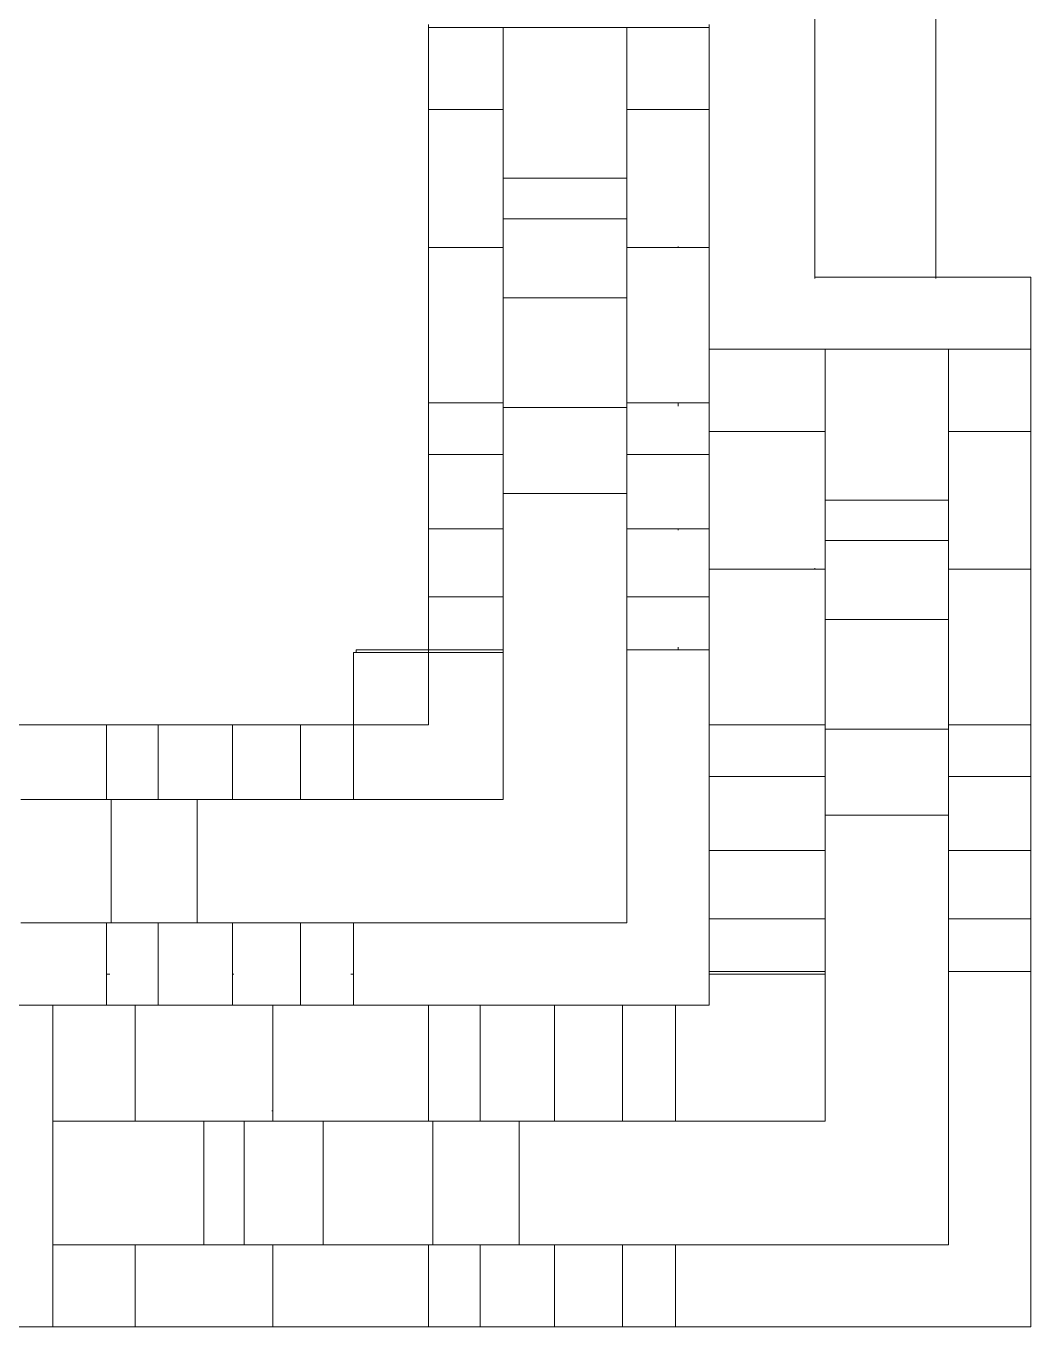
# Model space of a CAD drawing. Header units: millimetres. Extents: x -280308 to 6402717, y -14 to 2073074.
# Drawn here: x -38367.5 to -38191.8, y 639361.7 to 639589.4 of the extents above; entities that cross this region are included whole.
import ezdxf

# ---------------------------------------------------------------- set-up
doc = ezdxf.new("R2010")
doc.units = ezdxf.units.MM
doc.layers.get('0').update_dxf_attribs({"lineweight": 0})
doc.layers.add('A-FURN-EQPM', color=177, linetype='Continuous', lineweight=0)

# ---------------------------------------------------------------- blocks, each defined once
blk = doc.blocks.new('A$Cc6df37c2')
at = {"color": 0, "linetype": 'ByBlock', "lineweight": -2}
for p, q in [((138.53, 147.15), (138.53, -147.15)), ((159.69, 147.15), (159.69, -147.15)), ((70.94, -102.93), (70.94, -103.46)), ((84.03, -103.46), (70.94, -103.46)), ((70.94, -103.46), (70.94, -106.33)), ((84.03, -103.46), (84.03, -106.33)), ((84.03, -103.46), (105.63, -103.46)), ((105.63, -103.46), (120.03, -103.46)), ((105.63, -103.46), (105.63, -106.33)), ((120.03, -102.93), (120.03, -103.46)), ((120.03, -103.46), (120.03, -106.33)), ((70.94, -106.33), (70.94, -109.98)), ((84.03, -106.33), (84.03, -109.98)), ((105.63, -106.33), (105.63, -109.98)), ((120.03, -109.98), (120.03, -106.33)), ((70.94, -109.98), (70.94, -113.84)), ((84.03, -109.98), (84.03, -113.84)), ((105.63, -109.98), (105.63, -113.84)), ((120.03, -109.98), (120.03, -113.84)), ((70.94, -113.84), (70.94, -117.82)), ((84.03, -113.84), (84.03, -117.82)), ((105.63, -113.84), (105.63, -117.82)), ((120.03, -113.84), (120.03, -117.82)), ((84.03, -117.82), (70.94, -117.82)), ((70.94, -117.82), (70.94, -121.3)), ((84.03, -117.82), (84.03, -121.3)), ((105.63, -117.82), (120.03, -117.82)), ((105.63, -117.82), (105.63, -121.3)), ((120.03, -117.82), (120.03, -121.3)), ((70.94, -121.3), (70.94, -124.88)), ((84.03, -121.3), (84.03, -124.88)), ((105.63, -121.3), (105.63, -124.88)), ((120.03, -121.3), (120.03, -124.88)), ((70.94, -124.88), (70.94, -128.5)), ((84.03, -124.88), (84.03, -128.5)), ((105.63, -124.88), (105.63, -128.5)), ((120.03, -124.88), (120.03, -128.5)), ((70.94, -128.5), (70.94, -132.07)), ((84.03, -128.5), (84.03, -129.83)), ((105.63, -128.5), (105.63, -129.83)), ((120.03, -128.5), (120.03, -132.07)), ((84.03, -129.94), (84.03, -129.83)), ((84.03, -129.83), (105.63, -129.83)), ((84.03, -130.38), (84.03, -129.94)), ((84.03, -130.96), (84.03, -130.38)), ((84.03, -131.69), (84.03, -130.96)), ((84.03, -132.07), (84.03, -131.69)), ((105.63, -129.83), (105.63, -129.94)), ((105.63, -130.38), (105.63, -129.94)), ((105.63, -130.96), (105.63, -130.38)), ((105.63, -131.69), (105.63, -130.96)), ((105.63, -132.07), (105.63, -131.69)), ((70.94, -132.07), (70.94, -135.52)), ((84.03, -132.54), (84.03, -132.07)), ((84.03, -133.51), (84.03, -132.54)), ((84.03, -134.58), (84.03, -133.51)), ((105.63, -132.54), (105.63, -132.07)), ((105.63, -133.51), (105.63, -132.54)), ((105.63, -134.58), (105.63, -133.51)), ((120.03, -132.07), (120.03, -135.52)), ((70.94, -135.52), (70.94, -138.78)), ((84.03, -135.52), (84.03, -134.58)), ((84.03, -135.73), (84.03, -135.52)), ((84.03, -136.94), (84.03, -135.73)), ((105.63, -135.52), (105.63, -134.58)), ((105.63, -135.73), (105.63, -135.52)), ((105.63, -136.94), (105.63, -135.73)), ((120.03, -135.52), (120.03, -138.78)), ((70.94, -138.78), (70.94, -141.77)), ((84.03, -136.94), (84.03, -138.65)), ((84.03, -136.94), (105.63, -136.94)), ((84.03, -138.65), (84.03, -138.78)), ((84.03, -138.78), (84.03, -140.36)), ((105.63, -136.94), (105.63, -138.65)), ((105.63, -138.65), (105.63, -138.78)), ((105.63, -138.78), (105.63, -140.36)), ((120.03, -138.78), (120.03, -141.77)), ((84.03, -140.36), (84.03, -141.77)), ((105.63, -140.36), (105.63, -141.77)), ((70.94, -141.77), (70.94, -141.93)), ((84.03, -141.93), (70.94, -141.93)), ((70.94, -141.93), (70.94, -169.15)), ((84.03, -141.77), (84.03, -141.93)), ((84.03, -141.93), (84.03, -142.04)), ((84.03, -142.04), (84.03, -143.68)), ((105.63, -141.77), (105.63, -141.93)), ((105.63, -141.93), (105.63, -142.04)), ((105.63, -141.93), (114.61, -141.93)), ((105.63, -142.04), (105.63, -143.68)), ((114.61, -141.77), (114.61, -141.93)), ((114.61, -141.93), (120.03, -141.93)), ((120.03, -141.77), (120.03, -141.93)), ((120.03, -141.93), (120.03, -147.37)), ((84.03, -143.68), (84.03, -145.24)), ((84.03, -145.24), (84.03, -146.71)), ((105.63, -143.68), (105.63, -145.24)), ((105.63, -145.24), (105.63, -146.71)), ((84.03, -146.71), (84.03, -148.06)), ((105.63, -146.71), (105.63, -148.06)), ((120.03, -147.37), (120.03, -148.13)), ((138.53, -147.15), (138.53, -147.37)), ((138.53, -147.15), (140.82, -147.15)), ((140.82, -147.15), (143.2, -147.15)), ((143.2, -147.15), (145.72, -147.15)), ((145.72, -147.15), (148.34, -147.15)), ((148.34, -147.15), (151.07, -147.15)), ((151.07, -147.15), (153.88, -147.15)), ((153.88, -147.15), (156.76, -147.15)), ((156.76, -147.15), (159.69, -147.15)), ((159.69, -147.15), (176.33, -147.15)), ((159.69, -147.15), (159.69, -147.37)), ((176.33, -147.15), (176.33, -147.37)), ((176.33, -147.37), (176.33, -148.13)), ((84.03, -148.06), (84.03, -149.28)), ((84.03, -149.28), (84.03, -150.34)), ((105.63, -148.06), (105.63, -149.28)), ((105.63, -149.28), (105.63, -150.34)), ((120.03, -148.13), (120.03, -149.42)), ((120.03, -149.42), (120.03, -151.21)), ((176.33, -148.13), (176.33, -149.42)), ((176.33, -151.21), (176.33, -149.42)), ((84.03, -150.34), (84.03, -150.76)), ((84.03, -150.76), (84.03, -151.09)), ((84.03, -150.76), (105.63, -150.76)), ((84.03, -151.09), (84.03, -151.87)), ((84.03, -151.87), (84.03, -152.9)), ((105.63, -150.34), (105.63, -150.76)), ((105.63, -150.76), (105.63, -151.09)), ((105.63, -151.09), (105.63, -151.87)), ((105.63, -151.87), (105.63, -152.9)), ((120.03, -151.21), (120.03, -153.47)), ((176.33, -151.21), (176.33, -153.47)), ((84.03, -152.9), (84.03, -154.15)), ((84.03, -154.15), (84.03, -155.62)), ((105.63, -152.9), (105.63, -154.15)), ((105.63, -154.15), (105.63, -155.62)), ((120.03, -153.47), (120.03, -156.16)), ((176.33, -153.47), (176.33, -156.16)), ((84.03, -155.62), (84.03, -157.28)), ((105.63, -155.62), (105.63, -157.28)), ((120.03, -156.16), (120.03, -159.23)), ((176.33, -156.16), (176.33, -159.23)), ((84.03, -157.28), (84.03, -159.12)), ((84.03, -159.12), (84.03, -161.1)), ((105.63, -157.28), (105.63, -159.12)), ((105.63, -159.12), (105.63, -161.1)), ((120.03, -159.23), (120.03, -159.76)), ((176.33, -159.23), (176.33, -159.76)), ((84.03, -161.1), (84.03, -163.2)), ((105.63, -161.1), (105.63, -163.2)), ((140.33, -159.76), (120.03, -159.76)), ((120.03, -159.76), (120.03, -162.63)), ((140.33, -159.76), (140.33, -162.63)), ((140.33, -159.76), (161.93, -159.76)), ((161.93, -159.76), (176.33, -159.76)), ((161.93, -159.76), (161.93, -162.63)), ((176.33, -159.76), (176.33, -162.63)), ((84.03, -163.2), (84.03, -165.39)), ((105.63, -163.2), (105.63, -165.39)), ((120.03, -162.63), (120.03, -166.28)), ((140.33, -162.63), (140.33, -166.28)), ((161.93, -162.63), (161.93, -166.28)), ((176.33, -166.28), (176.33, -162.63)), ((84.03, -165.39), (84.03, -167.65)), ((105.63, -165.39), (105.63, -167.65)), ((84.03, -167.65), (84.03, -169.15)), ((105.63, -167.65), (105.63, -169.15)), ((120.03, -166.28), (120.03, -169.15)), ((140.33, -166.28), (140.33, -170.14)), ((161.93, -166.28), (161.93, -170.14)), ((176.33, -166.28), (176.33, -170.14)), ((84.03, -169.15), (70.94, -169.15)), ((70.94, -169.15), (70.94, -169.74)), ((70.94, -169.74), (70.94, -170.33)), ((70.94, -170.33), (70.94, -171.08)), ((84.03, -169.15), (84.03, -169.74)), ((84.03, -169.74), (84.03, -169.94)), ((84.03, -169.94), (105.63, -169.94)), ((84.03, -170.33), (84.03, -169.94)), ((84.03, -171.08), (84.03, -170.33)), ((105.63, -169.15), (114.61, -169.15)), ((105.63, -169.15), (105.63, -169.74)), ((105.63, -169.74), (105.63, -169.94)), ((105.63, -170.33), (105.63, -169.94)), ((105.63, -171.08), (105.63, -170.33)), ((114.61, -169.15), (114.61, -169.74)), ((114.61, -169.15), (120.03, -169.15)), ((120.03, -169.74), (120.03, -169.15)), ((120.03, -170.14), (120.03, -169.74)), ((120.03, -170.33), (120.03, -170.14)), ((120.03, -171.08), (120.03, -170.33)), ((140.33, -170.14), (140.33, -174.12)), ((161.93, -170.14), (161.93, -174.12)), ((176.33, -170.14), (176.33, -174.12)), ((70.94, -171.08), (70.94, -171.99)), ((70.94, -171.99), (70.94, -173.03)), ((84.03, -171.99), (84.03, -171.08)), ((84.03, -172.29), (84.03, -171.99)), ((84.03, -173.03), (84.03, -172.29)), ((105.63, -171.99), (105.63, -171.08)), ((105.63, -172.29), (105.63, -171.99)), ((105.63, -173.03), (105.63, -172.29)), ((120.03, -171.99), (120.03, -171.08)), ((120.03, -173.03), (120.03, -171.99)), ((70.94, -173.03), (70.94, -174.19)), ((70.94, -174.19), (70.94, -175.45)), ((84.03, -174.19), (84.03, -173.03)), ((84.03, -174.65), (84.03, -174.19)), ((84.03, -175.45), (84.03, -174.65)), ((105.63, -174.19), (105.63, -173.03)), ((105.63, -174.65), (105.63, -174.19)), ((105.63, -175.45), (105.63, -174.65)), ((120.03, -174.12), (120.03, -173.03)), ((140.33, -174.12), (120.03, -174.12)), ((120.03, -174.19), (120.03, -174.12)), ((120.03, -175.45), (120.03, -174.19)), ((140.33, -174.12), (140.33, -177.6)), ((161.93, -174.12), (176.33, -174.12)), ((161.93, -174.12), (161.93, -177.6)), ((176.33, -174.12), (176.33, -177.6)), ((70.94, -175.45), (70.94, -176.79)), ((70.94, -176.79), (70.94, -178.19)), ((84.03, -176.79), (84.03, -175.45)), ((84.03, -176.92), (84.03, -176.79)), ((84.03, -178.19), (84.03, -176.92)), ((105.63, -176.79), (105.63, -175.45)), ((105.63, -176.92), (105.63, -176.79)), ((105.63, -178.19), (105.63, -176.92)), ((120.03, -176.79), (120.03, -175.45)), ((120.03, -177.6), (120.03, -176.79)), ((84.03, -178.19), (70.94, -178.19)), ((70.94, -178.19), (70.94, -180.05)), ((84.03, -179.06), (84.03, -178.19)), ((84.03, -180.05), (84.03, -179.06)), ((105.63, -178.19), (120.03, -178.19)), ((105.63, -179.06), (105.63, -178.19)), ((105.63, -180.05), (105.63, -179.06)), ((120.03, -178.19), (120.03, -177.6)), ((120.03, -178.19), (120.03, -180.05)), ((140.33, -177.6), (140.33, -181.18)), ((161.93, -177.6), (161.93, -181.18)), ((176.33, -177.6), (176.33, -181.18)), ((70.94, -180.05), (70.94, -181.92)), ((70.94, -181.92), (70.94, -183.73)), ((84.03, -180.99), (84.03, -180.05)), ((84.03, -181.92), (84.03, -180.99)), ((84.03, -182.65), (84.03, -181.92)), ((105.63, -180.99), (105.63, -180.05)), ((105.63, -181.92), (105.63, -180.99)), ((105.63, -182.65), (105.63, -181.92)), ((120.03, -180.05), (120.03, -181.18)), ((120.03, -181.18), (120.03, -181.92)), ((120.03, -181.92), (120.03, -183.73)), ((140.33, -181.18), (140.33, -184.8)), ((161.93, -181.18), (161.93, -184.8)), ((176.33, -181.18), (176.33, -184.8)), ((70.94, -183.73), (70.94, -185.46)), ((84.03, -183.73), (84.03, -182.65)), ((84.03, -184), (84.03, -183.73)), ((84.03, -185), (84.03, -184)), ((105.63, -183.73), (105.63, -182.65)), ((105.63, -184), (105.63, -183.73)), ((105.63, -185), (105.63, -184)), ((120.03, -183.73), (120.03, -184.8)), ((70.94, -185.46), (70.94, -187.05)), ((84.03, -185), (105.63, -185)), ((84.03, -185), (84.03, -185.46)), ((84.03, -187.05), (84.03, -185.46)), ((105.63, -185.46), (105.63, -185)), ((105.63, -187.05), (105.63, -185.46)), ((120.03, -184.8), (120.03, -185.46)), ((120.03, -185.46), (120.03, -187.05)), ((140.33, -184.8), (140.33, -186.13)), ((140.33, -186.24), (140.33, -186.13)), ((140.33, -186.13), (140.82, -186.13)), ((140.33, -186.68), (140.33, -186.24)), ((140.82, -186.13), (143.2, -186.13)), ((143.2, -186.13), (145.72, -186.13)), ((145.72, -186.13), (148.34, -186.13)), ((148.34, -186.13), (151.07, -186.13)), ((151.07, -186.13), (153.88, -186.13)), ((153.88, -186.13), (156.76, -186.13)), ((156.76, -186.13), (159.69, -186.13)), ((159.69, -186.13), (159.69, -186.24)), ((159.69, -186.13), (161.93, -186.13)), ((161.93, -184.8), (161.93, -186.13)), ((161.93, -186.13), (161.93, -186.24)), ((161.93, -186.68), (161.93, -186.24)), ((176.33, -184.8), (176.33, -188.37)), ((70.94, -187.05), (70.94, -188.46)), ((70.94, -188.46), (70.94, -189.66)), ((84.03, -187.05), (84.03, -188.46)), ((84.03, -188.46), (84.03, -189.66)), ((105.63, -187.05), (105.63, -188.46)), ((105.63, -188.46), (105.63, -189.66)), ((120.03, -187.05), (120.03, -188.37)), ((120.03, -188.37), (120.03, -188.46)), ((120.03, -188.46), (120.03, -189.66)), ((140.33, -187.26), (140.33, -186.68)), ((140.33, -187.99), (140.33, -187.26)), ((140.33, -188.37), (140.33, -187.99)), ((140.33, -188.84), (140.33, -188.37)), ((140.33, -189.81), (140.33, -188.84)), ((161.93, -187.26), (161.93, -186.68)), ((161.93, -187.99), (161.93, -187.26)), ((161.93, -188.37), (161.93, -187.99)), ((161.93, -188.84), (161.93, -188.37)), ((161.93, -189.81), (161.93, -188.84)), ((176.33, -188.37), (176.33, -191.82)), ((70.94, -189.66), (70.94, -190.62)), ((70.94, -190.62), (70.94, -191.17)), ((84.03, -191.17), (70.94, -191.17)), ((70.94, -191.17), (70.94, -191.4)), ((84.03, -189.66), (84.03, -190.62)), ((84.03, -190.62), (84.03, -191.17)), ((84.03, -191.17), (84.03, -191.4)), ((105.63, -189.66), (105.63, -190.62)), ((105.63, -190.62), (105.63, -191.17)), ((105.63, -191.17), (114.61, -191.17)), ((105.63, -191.17), (105.63, -191.4)), ((114.61, -191.17), (114.61, -191.4)), ((114.61, -191.17), (120.03, -191.17)), ((120.03, -189.66), (120.03, -190.62)), ((120.03, -190.62), (120.03, -191.17)), ((120.03, -191.17), (120.03, -191.4)), ((140.33, -190.88), (140.33, -189.81)), ((140.33, -191.82), (140.33, -190.88)), ((161.93, -190.88), (161.93, -189.81)), ((161.93, -191.82), (161.93, -190.88)), ((70.94, -191.4), (70.94, -191.83)), ((70.94, -191.83), (70.94, -192.47)), ((70.94, -192.47), (70.94, -193.31)), ((70.94, -193.31), (70.94, -194.33)), ((84.03, -191.4), (84.03, -191.83)), ((84.03, -191.83), (84.03, -192.47)), ((84.03, -192.47), (84.03, -193.31)), ((84.03, -193.31), (84.03, -194.33)), ((105.63, -191.4), (105.63, -191.83)), ((105.63, -191.83), (105.63, -192.47)), ((105.63, -192.47), (105.63, -193.31)), ((105.63, -193.31), (105.63, -194.33)), ((120.03, -191.4), (120.03, -191.83)), ((120.03, -191.83), (120.03, -192.47)), ((120.03, -192.47), (120.03, -193.31)), ((120.03, -193.31), (120.03, -194.33)), ((140.33, -192.03), (140.33, -191.82)), ((140.33, -193.24), (140.33, -192.03)), ((140.33, -193.24), (140.33, -194.95)), ((140.33, -193.24), (161.93, -193.24)), ((161.93, -192.03), (161.93, -191.82)), ((161.93, -193.24), (161.93, -192.03)), ((161.93, -193.24), (161.93, -194.95)), ((176.33, -191.82), (176.33, -195.08)), ((70.94, -194.33), (70.94, -195.5)), ((70.94, -195.5), (70.94, -196.83)), ((84.03, -194.33), (84.03, -195.5)), ((84.03, -195.5), (84.03, -196.83)), ((105.63, -194.33), (105.63, -195.5)), ((105.63, -195.5), (105.63, -196.83)), ((120.03, -194.33), (120.03, -195.08)), ((120.03, -195.08), (120.03, -195.5)), ((120.03, -195.5), (120.03, -196.83)), ((140.33, -194.95), (140.33, -195.08)), ((140.33, -195.08), (140.33, -196.66)), ((161.93, -194.95), (161.93, -195.08)), ((161.93, -195.08), (161.93, -196.66)), ((176.33, -195.08), (176.33, -198.07)), ((70.94, -196.83), (70.94, -198.27)), ((84.03, -196.83), (84.03, -198.27)), ((105.63, -196.83), (105.63, -198.27)), ((120.03, -196.83), (120.03, -198.07)), ((140.33, -196.66), (140.33, -198.07)), ((161.93, -196.66), (161.93, -198.07)), ((70.94, -198.27), (70.94, -199.82)), ((70.94, -199.82), (70.94, -201.43)), ((84.03, -198.27), (84.03, -199.82)), ((84.03, -199.82), (84.03, -201.43)), ((105.63, -198.27), (105.63, -199.82)), ((105.63, -199.82), (105.63, -201.43)), ((120.03, -198.07), (120.03, -198.23)), ((120.03, -198.23), (120.03, -198.27)), ((138.53, -198.23), (120.03, -198.23)), ((120.03, -198.27), (120.03, -199.82)), ((120.03, -199.82), (120.03, -201.43)), ((138.53, -198.07), (138.53, -198.23)), ((138.57, -198.23), (138.53, -198.23)), ((140.33, -198.23), (138.57, -198.23)), ((140.33, -198.07), (140.33, -198.23)), ((140.33, -198.23), (140.33, -198.34)), ((140.33, -198.34), (140.33, -199.98)), ((140.33, -199.98), (140.33, -201.54)), ((161.93, -198.07), (161.93, -198.23)), ((161.93, -198.23), (176.33, -198.23)), ((161.93, -198.23), (161.93, -198.34)), ((161.93, -198.34), (161.93, -199.98)), ((161.93, -199.98), (161.93, -201.54)), ((176.33, -198.07), (176.33, -198.23)), ((176.33, -198.23), (176.33, -225.45)), ((70.94, -201.43), (70.94, -203.09)), ((84.03, -201.43), (84.03, -203.09)), ((105.63, -201.43), (105.63, -203.09)), ((120.03, -201.43), (120.03, -203.09)), ((140.33, -201.54), (140.33, -203.01)), ((161.93, -201.54), (161.93, -203.01)), ((84.03, -203.09), (70.94, -203.09)), ((70.94, -203.09), (70.94, -204.8)), ((70.94, -204.8), (70.94, -206.38)), ((84.03, -203.09), (84.03, -204.8)), ((84.03, -204.8), (84.03, -206.38)), ((105.63, -203.09), (120.03, -203.09)), ((105.63, -204.8), (105.63, -203.09)), ((105.63, -206.38), (105.63, -204.8)), ((120.03, -204.8), (120.03, -203.09)), ((120.03, -206.38), (120.03, -204.8)), ((140.33, -203.01), (140.33, -204.36)), ((140.33, -204.36), (140.33, -205.58)), ((161.93, -203.01), (161.93, -204.36)), ((161.93, -204.36), (161.93, -205.58)), ((70.94, -206.38), (70.94, -207.82)), ((84.03, -206.38), (84.03, -207.82)), ((105.63, -207.82), (105.63, -206.38)), ((120.03, -207.82), (120.03, -206.38)), ((140.33, -205.58), (140.33, -206.64)), ((140.33, -206.64), (140.33, -207.06)), ((140.33, -207.06), (140.33, -207.39)), ((140.33, -207.06), (161.93, -207.06)), ((161.93, -205.58), (161.93, -206.64)), ((161.93, -206.64), (161.93, -207.06)), ((161.93, -207.06), (161.93, -207.39)), ((70.94, -207.82), (70.94, -209.11)), ((70.94, -209.11), (70.94, -210.22)), ((84.03, -207.82), (84.03, -209.11)), ((84.03, -209.11), (84.03, -210.22)), ((105.63, -209.11), (105.63, -207.82)), ((105.63, -210.22), (105.63, -209.11)), ((120.03, -209.11), (120.03, -207.82)), ((120.03, -210.22), (120.03, -209.11)), ((140.33, -207.39), (140.33, -208.17)), ((140.33, -208.17), (140.33, -209.19)), ((140.33, -209.19), (140.33, -210.45)), ((161.93, -207.39), (161.93, -208.17)), ((161.93, -208.17), (161.93, -209.19)), ((161.93, -209.19), (161.93, -210.45)), ((70.94, -210.22), (70.94, -211.15)), ((70.94, -211.15), (70.94, -211.88)), ((84.03, -210.22), (84.03, -211.15)), ((84.03, -211.15), (84.03, -211.88)), ((105.63, -211.15), (105.63, -210.22)), ((105.63, -211.88), (105.63, -211.15)), ((120.03, -211.15), (120.03, -210.22)), ((120.03, -211.88), (120.03, -211.15)), ((140.33, -210.45), (140.33, -211.92)), ((161.93, -210.45), (161.93, -211.92)), ((57.85, -212.81), (58.31, -212.81)), ((57.85, -225.45), (57.85, -212.81)), ((58.31, -212.36), (58.31, -212.81)), ((70.94, -212.36), (58.31, -212.36)), ((70.94, -212.81), (58.31, -212.81)), ((70.94, -211.88), (70.94, -212.36)), ((84.03, -212.36), (70.94, -212.36)), ((70.94, -212.36), (70.94, -212.81)), ((84.03, -212.81), (70.94, -212.81)), ((70.94, -212.81), (70.94, -225.45)), ((84.03, -211.88), (84.03, -212.36)), ((84.03, -212.36), (84.03, -212.81)), ((84.03, -212.81), (84.03, -238.53)), ((105.63, -211.88), (105.63, -212.36)), ((105.63, -260.13), (105.63, -212.36)), ((105.63, -212.36), (114.61, -212.36)), ((114.61, -211.88), (114.61, -212.36)), ((114.61, -212.36), (120.03, -212.36)), ((120.03, -211.88), (120.03, -212.36)), ((120.03, -225.45), (120.03, -212.36)), ((140.33, -211.92), (140.33, -213.58)), ((140.33, -213.58), (140.33, -215.42)), ((161.93, -211.92), (161.93, -213.58)), ((161.93, -213.58), (161.93, -215.42)), ((140.33, -215.42), (140.33, -217.4)), ((161.93, -215.42), (161.93, -217.4)), ((140.33, -217.4), (140.33, -219.5)), ((161.93, -217.4), (161.93, -219.5)), ((140.33, -219.5), (140.33, -221.69)), ((161.93, -219.5), (161.93, -221.69)), ((140.33, -221.69), (140.33, -223.95)), ((161.93, -221.69), (161.93, -223.95)), ((140.33, -223.95), (140.33, -225.45)), ((161.93, -223.95), (161.93, -225.45)), ((14.65, -225.45), (-12.57, -225.45)), ((14.65, -238.53), (14.65, -225.45)), ((15.24, -225.45), (14.65, -225.45)), ((15.83, -225.45), (15.24, -225.45)), ((16.58, -225.45), (15.83, -225.45)), ((17.48, -225.45), (16.58, -225.45)), ((18.52, -225.45), (17.48, -225.45)), ((19.68, -225.45), (18.52, -225.45)), ((20.94, -225.45), (19.68, -225.45)), ((22.29, -225.45), (20.94, -225.45)), ((23.69, -225.45), (22.29, -225.45)), ((23.69, -238.53), (23.69, -225.45)), ((25.55, -225.45), (23.69, -225.45)), ((27.41, -225.45), (25.55, -225.45)), ((29.23, -225.45), (27.41, -225.45)), ((30.96, -225.45), (29.23, -225.45)), ((32.54, -225.45), (30.96, -225.45)), ((33.96, -225.45), (32.54, -225.45)), ((35.16, -225.45), (33.96, -225.45)), ((36.11, -225.45), (35.16, -225.45)), ((36.67, -225.45), (36.11, -225.45)), ((36.67, -238.53), (36.67, -225.45)), ((36.9, -225.45), (36.67, -225.45)), ((37.33, -225.45), (36.9, -225.45)), ((37.97, -225.45), (37.33, -225.45)), ((38.81, -225.45), (37.97, -225.45)), ((39.82, -225.45), (38.81, -225.45)), ((41, -225.45), (39.82, -225.45)), ((42.32, -225.45), (41, -225.45)), ((43.77, -225.45), (42.32, -225.45)), ((45.31, -225.45), (43.77, -225.45)), ((46.93, -225.45), (45.31, -225.45)), ((48.59, -225.45), (46.93, -225.45)), ((48.59, -238.53), (48.59, -225.45)), ((50.29, -225.45), (48.59, -225.45)), ((51.88, -225.45), (50.29, -225.45)), ((53.32, -225.45), (51.88, -225.45)), ((54.6, -225.45), (53.32, -225.45)), ((55.72, -225.45), (54.6, -225.45)), ((56.64, -225.45), (55.72, -225.45)), ((57.37, -225.45), (56.64, -225.45)), ((57.85, -225.45), (57.37, -225.45)), ((57.85, -238.53), (57.85, -225.45)), ((70.94, -225.45), (57.85, -225.45)), ((140.33, -225.45), (120.03, -225.45)), ((120.03, -225.45), (120.03, -225.62)), ((120.03, -225.62), (120.03, -226.04)), ((120.03, -226.04), (120.03, -226.63)), ((120.03, -226.63), (120.03, -227.38)), ((120.03, -227.38), (120.03, -228.29)), ((140.33, -225.45), (140.33, -225.62)), ((140.33, -225.62), (140.33, -226.04)), ((140.33, -226.04), (140.33, -226.24)), ((140.33, -226.24), (161.93, -226.24)), ((140.33, -226.63), (140.33, -226.24)), ((140.33, -227.38), (140.33, -226.63)), ((140.33, -228.29), (140.33, -227.38)), ((161.93, -225.62), (161.93, -225.45)), ((161.93, -225.45), (176.33, -225.45)), ((161.93, -226.04), (161.93, -225.62)), ((161.93, -226.04), (161.93, -226.24)), ((161.93, -226.63), (161.93, -226.24)), ((161.93, -227.38), (161.93, -226.63)), ((161.93, -228.29), (161.93, -227.38)), ((176.33, -225.62), (176.33, -225.45)), ((176.33, -226.04), (176.33, -225.62)), ((176.33, -226.63), (176.33, -226.04)), ((176.33, -227.38), (176.33, -226.63)), ((176.33, -228.29), (176.33, -227.38)), ((120.03, -228.29), (120.03, -229.33)), ((120.03, -229.33), (120.03, -230.49)), ((140.33, -228.59), (140.33, -228.29)), ((140.33, -229.33), (140.33, -228.59)), ((140.33, -230.49), (140.33, -229.33)), ((161.93, -228.59), (161.93, -228.29)), ((161.93, -229.33), (161.93, -228.59)), ((161.93, -230.49), (161.93, -229.33)), ((176.33, -229.33), (176.33, -228.29)), ((176.33, -230.49), (176.33, -229.33)), ((120.03, -230.49), (120.03, -231.75)), ((120.03, -231.75), (120.03, -233.09)), ((140.33, -230.95), (140.33, -230.49)), ((140.33, -231.75), (140.33, -230.95)), ((140.33, -233.09), (140.33, -231.75)), ((161.93, -230.95), (161.93, -230.49)), ((161.93, -231.75), (161.93, -230.95)), ((161.93, -233.09), (161.93, -231.75)), ((176.33, -231.75), (176.33, -230.49)), ((176.33, -233.09), (176.33, -231.75)), ((120.03, -233.09), (120.03, -234.49)), ((140.33, -233.22), (140.33, -233.09)), ((140.33, -234.49), (140.33, -233.22)), ((161.93, -233.22), (161.93, -233.09)), ((161.93, -234.49), (161.93, -233.22)), ((176.33, -234.49), (176.33, -233.09)), ((140.33, -234.49), (120.03, -234.49)), ((120.03, -234.49), (120.03, -236.35)), ((120.03, -236.35), (120.03, -238.22)), ((140.33, -235.36), (140.33, -234.49)), ((140.33, -236.35), (140.33, -235.36)), ((140.33, -237.29), (140.33, -236.35)), ((161.93, -234.49), (176.33, -234.49)), ((161.93, -235.36), (161.93, -234.49)), ((161.93, -236.35), (161.93, -235.36)), ((161.93, -237.29), (161.93, -236.35)), ((176.33, -234.49), (176.33, -236.35)), ((176.33, -236.35), (176.33, -238.22)), ((-0.35, -238.53), (1.11, -238.53)), ((1.11, -238.53), (2.78, -238.53)), ((2.78, -238.53), (4.61, -238.53)), ((4.61, -238.53), (6.59, -238.53)), ((6.59, -238.53), (8.7, -238.53)), ((8.7, -238.53), (10.89, -238.53)), ((10.89, -238.53), (13.15, -238.53)), ((13.15, -238.53), (14.65, -238.53)), ((14.65, -238.53), (15.24, -238.53)), ((15.44, -238.53), (15.24, -238.53)), ((15.44, -260.13), (15.44, -238.53)), ((15.83, -238.53), (15.44, -238.53)), ((16.58, -238.53), (15.83, -238.53)), ((17.48, -238.53), (16.58, -238.53)), ((17.79, -238.53), (17.48, -238.53)), ((18.52, -238.53), (17.79, -238.53)), ((19.68, -238.53), (18.52, -238.53)), ((20.14, -238.53), (19.68, -238.53)), ((20.94, -238.53), (20.14, -238.53)), ((22.29, -238.53), (20.94, -238.53)), ((22.42, -238.53), (22.29, -238.53)), ((23.69, -238.53), (22.42, -238.53)), ((24.55, -238.53), (23.69, -238.53)), ((25.55, -238.53), (24.55, -238.53)), ((26.48, -238.53), (25.55, -238.53)), ((27.41, -238.53), (26.48, -238.53)), ((28.15, -238.53), (27.41, -238.53)), ((29.23, -238.53), (28.15, -238.53)), ((29.5, -238.53), (29.23, -238.53)), ((30.51, -238.53), (29.5, -238.53)), ((30.51, -260.13), (30.51, -238.53)), ((30.96, -238.53), (30.51, -238.53)), ((32.54, -238.53), (30.96, -238.53)), ((32.54, -238.53), (33.96, -238.53)), ((33.96, -238.53), (35.16, -238.53)), ((35.16, -238.53), (36.11, -238.53)), ((36.11, -238.53), (36.67, -238.53)), ((36.67, -238.53), (36.9, -238.53)), ((36.9, -238.53), (37.33, -238.53)), ((37.33, -238.53), (37.97, -238.53)), ((37.97, -238.53), (38.81, -238.53)), ((38.81, -238.53), (39.82, -238.53)), ((39.82, -238.53), (41, -238.53)), ((41, -238.53), (42.32, -238.53)), ((42.32, -238.53), (43.77, -238.53)), ((43.77, -238.53), (45.31, -238.53)), ((45.31, -238.53), (46.93, -238.53)), ((46.93, -238.53), (48.59, -238.53)), ((50.29, -238.53), (48.59, -238.53)), ((51.88, -238.53), (50.29, -238.53)), ((53.32, -238.53), (51.88, -238.53)), ((54.6, -238.53), (53.32, -238.53)), ((55.72, -238.53), (54.6, -238.53)), ((56.64, -238.53), (55.72, -238.53)), ((57.37, -238.53), (56.64, -238.53)), ((57.37, -238.53), (57.85, -238.53)), ((57.85, -238.53), (84.03, -238.53)), ((120.03, -238.22), (120.03, -240.03)), ((140.33, -238.22), (140.33, -237.29)), ((140.33, -238.95), (140.33, -238.22)), ((140.33, -240.03), (140.33, -238.95)), ((161.93, -238.22), (161.93, -237.29)), ((161.93, -238.95), (161.93, -238.22)), ((161.93, -240.03), (161.93, -238.95)), ((176.33, -238.22), (176.33, -240.03)), ((120.03, -240.03), (120.03, -241.76)), ((140.33, -240.3), (140.33, -240.03)), ((140.33, -241.3), (140.33, -240.3)), ((161.93, -240.3), (161.93, -240.03)), ((161.93, -241.3), (161.93, -240.3)), ((176.33, -240.03), (176.33, -241.76)), ((120.03, -241.76), (120.03, -243.35)), ((120.03, -243.35), (120.03, -244.76)), ((140.33, -241.3), (161.93, -241.3)), ((140.33, -241.3), (140.33, -241.76)), ((140.33, -243.35), (140.33, -241.76)), ((140.33, -243.35), (140.33, -244.76)), ((161.93, -241.76), (161.93, -241.3)), ((161.93, -243.35), (161.93, -241.76)), ((161.93, -243.35), (161.93, -244.76)), ((176.33, -241.76), (176.33, -243.35)), ((176.33, -243.35), (176.33, -244.76)), ((120.03, -244.76), (120.03, -245.96)), ((140.33, -244.76), (140.33, -245.96)), ((161.93, -244.76), (161.93, -245.96)), ((176.33, -244.76), (176.33, -245.96)), ((120.03, -245.96), (120.03, -246.92)), ((120.03, -246.92), (120.03, -247.48)), ((140.33, -247.47), (120.03, -247.48)), ((120.03, -247.48), (120.03, -247.7)), ((120.03, -247.7), (120.03, -248.13)), ((140.33, -245.96), (140.33, -246.92)), ((140.33, -246.92), (140.33, -247.47)), ((140.33, -247.47), (140.33, -247.7)), ((140.33, -247.7), (140.33, -248.13)), ((161.93, -245.96), (161.93, -246.92)), ((161.93, -246.92), (161.93, -247.47)), ((161.93, -247.47), (176.33, -247.47)), ((161.93, -247.47), (161.93, -247.7)), ((161.93, -247.7), (161.93, -248.13)), ((176.33, -245.96), (176.33, -246.92)), ((176.33, -246.92), (176.33, -247.47)), ((176.33, -247.47), (176.33, -247.7)), ((176.33, -247.7), (176.33, -248.13)), ((120.03, -248.13), (120.03, -248.77)), ((120.03, -248.77), (120.03, -249.61)), ((120.03, -249.61), (120.03, -250.63)), ((140.33, -248.13), (140.33, -248.77)), ((140.33, -248.77), (140.33, -249.61)), ((140.33, -249.61), (140.33, -250.63)), ((161.93, -248.13), (161.93, -248.77)), ((161.93, -248.77), (161.93, -249.61)), ((161.93, -249.61), (161.93, -250.63)), ((176.33, -248.13), (176.33, -248.77)), ((176.33, -248.77), (176.33, -249.61)), ((176.33, -249.61), (176.33, -250.63)), ((120.03, -250.63), (120.03, -251.8)), ((120.03, -251.8), (120.03, -253.13)), ((140.33, -250.63), (140.33, -251.8)), ((140.33, -251.8), (140.33, -253.13)), ((161.93, -250.63), (161.93, -251.8)), ((161.93, -251.8), (161.93, -253.13)), ((176.33, -250.63), (176.33, -251.8)), ((176.33, -251.8), (176.33, -253.13)), ((120.03, -253.13), (120.03, -254.57)), ((120.03, -254.57), (120.03, -256.12)), ((140.33, -253.13), (140.33, -254.57)), ((140.33, -254.57), (140.33, -256.12)), ((161.93, -253.13), (161.93, -254.57)), ((161.93, -254.57), (161.93, -256.12)), ((176.33, -253.13), (176.33, -254.57)), ((176.33, -254.57), (176.33, -256.12)), ((120.03, -256.12), (120.03, -257.73)), ((140.33, -256.12), (140.33, -257.73)), ((161.93, -256.12), (161.93, -257.73)), ((176.33, -256.12), (176.33, -257.73)), ((120.03, -257.73), (120.03, -259.39)), ((140.33, -259.39), (120.03, -259.39)), ((120.03, -259.39), (120.03, -261.1)), ((140.33, -257.73), (140.33, -259.39)), ((140.33, -259.39), (140.33, -261.1)), ((161.93, -257.73), (161.93, -259.39)), ((161.93, -259.39), (176.33, -259.39)), ((161.93, -261.1), (161.93, -259.39)), ((176.33, -257.73), (176.33, -259.39)), ((176.33, -261.1), (176.33, -259.39)), ((-0.35, -260.13), (1.11, -260.13)), ((1.11, -260.13), (2.78, -260.13)), ((2.78, -260.13), (4.61, -260.13)), ((4.61, -260.13), (6.59, -260.13)), ((6.59, -260.13), (8.7, -260.13)), ((8.7, -260.13), (10.89, -260.13)), ((10.89, -260.13), (13.15, -260.13)), ((13.15, -260.13), (14.65, -260.13)), ((14.65, -260.13), (14.65, -269.11)), ((14.65, -260.13), (15.24, -260.13)), ((15.24, -260.13), (15.44, -260.13)), ((15.83, -260.13), (15.44, -260.13)), ((16.58, -260.13), (15.83, -260.13)), ((17.48, -260.13), (16.58, -260.13)), ((17.79, -260.13), (17.48, -260.13)), ((18.52, -260.13), (17.79, -260.13)), ((19.68, -260.13), (18.52, -260.13)), ((20.14, -260.13), (19.68, -260.13)), ((20.94, -260.13), (20.14, -260.13)), ((22.29, -260.13), (20.94, -260.13)), ((22.42, -260.13), (22.29, -260.13)), ((23.69, -260.13), (22.42, -260.13)), ((23.69, -260.13), (23.69, -274.53)), ((23.69, -260.13), (24.55, -260.13)), ((25.55, -260.13), (24.55, -260.13)), ((26.48, -260.13), (25.55, -260.13)), ((27.41, -260.13), (26.48, -260.13)), ((28.15, -260.13), (27.41, -260.13)), ((28.15, -260.13), (29.23, -260.13)), ((29.23, -260.13), (29.5, -260.13)), ((30.51, -260.13), (29.5, -260.13)), ((30.51, -260.13), (30.96, -260.13)), ((32.54, -260.13), (30.96, -260.13)), ((32.54, -260.13), (33.96, -260.13)), ((33.96, -260.13), (35.16, -260.13)), ((35.16, -260.13), (36.11, -260.13)), ((36.11, -260.13), (36.67, -260.13)), ((36.67, -260.13), (36.67, -269.11)), ((36.67, -260.13), (36.9, -260.13)), ((36.9, -260.13), (37.33, -260.13)), ((37.33, -260.13), (37.97, -260.13)), ((37.97, -260.13), (38.81, -260.13)), ((38.81, -260.13), (39.82, -260.13)), ((39.82, -260.13), (41, -260.13)), ((41, -260.13), (42.32, -260.13)), ((42.32, -260.13), (43.77, -260.13)), ((43.77, -260.13), (45.31, -260.13)), ((45.31, -260.13), (46.93, -260.13)), ((46.93, -260.13), (48.59, -260.13)), ((48.59, -260.13), (48.59, -274.53)), ((48.59, -260.13), (50.29, -260.13)), ((50.29, -260.13), (51.88, -260.13)), ((51.88, -260.13), (53.32, -260.13)), ((53.32, -260.13), (54.6, -260.13)), ((54.6, -260.13), (55.72, -260.13)), ((55.72, -260.13), (56.64, -260.13)), ((56.64, -260.13), (57.37, -260.13)), ((57.37, -260.13), (57.85, -260.13)), ((57.85, -260.13), (105.63, -260.13)), ((57.85, -260.13), (57.85, -269.11)), ((120.03, -261.1), (120.03, -262.68)), ((140.33, -261.1), (140.33, -262.68)), ((161.93, -262.68), (161.93, -261.1)), ((176.33, -262.68), (176.33, -261.1)), ((120.03, -262.68), (120.03, -264.12)), ((140.33, -262.68), (140.33, -264.12)), ((161.93, -264.12), (161.93, -262.68)), ((176.33, -264.12), (176.33, -262.68)), ((120.03, -264.12), (120.03, -265.41)), ((120.03, -265.41), (120.03, -266.52)), ((140.33, -264.12), (140.33, -265.41)), ((140.33, -265.41), (140.33, -266.52)), ((161.93, -265.41), (161.93, -264.12)), ((161.93, -266.52), (161.93, -265.41)), ((176.33, -265.41), (176.33, -264.12)), ((176.33, -266.52), (176.33, -265.41)), ((120.03, -266.52), (120.03, -267.45)), ((120.03, -267.45), (120.03, -268.18)), ((120.03, -268.18), (120.03, -268.66)), ((140.33, -266.52), (140.33, -267.45)), ((140.33, -267.45), (140.33, -268.18)), ((140.33, -268.18), (140.33, -268.66)), ((161.93, -267.45), (161.93, -266.52)), ((161.93, -268.18), (161.93, -267.45)), ((161.93, -268.66), (161.93, -268.18)), ((176.33, -267.45), (176.33, -266.52)), ((176.33, -268.18), (176.33, -267.45)), ((176.33, -268.66), (176.33, -268.18)), ((14.65, -269.11), (15.24, -269.11)), ((14.65, -269.11), (14.65, -274.53)), ((36.67, -269.11), (36.9, -269.11)), ((36.67, -269.11), (36.67, -274.53)), ((57.37, -269.11), (57.85, -269.11)), ((57.85, -269.11), (57.85, -274.53)), ((140.33, -268.66), (120.03, -268.66)), ((120.03, -268.66), (120.03, -269.11)), ((140.33, -269.11), (120.03, -269.11)), ((120.03, -269.11), (120.03, -274.53)), ((140.33, -268.66), (140.33, -269.11)), ((140.33, -269.11), (140.33, -294.83)), ((161.93, -268.66), (176.33, -268.66)), ((161.93, -316.43), (161.93, -268.66)), ((176.33, -330.83), (176.33, -268.66)), ((-1.03, -274.53), (1.66, -274.53)), ((1.66, -274.53), (4.73, -274.53)), ((4.73, -274.53), (5.26, -274.53)), ((5.26, -294.83), (5.26, -274.53)), ((5.26, -274.53), (8.12, -274.53)), ((8.12, -274.53), (11.78, -274.53)), ((14.65, -274.53), (11.78, -274.53)), ((15.24, -274.53), (14.65, -274.53)), ((15.64, -274.53), (15.24, -274.53)), ((15.83, -274.53), (15.64, -274.53)), ((16.58, -274.53), (15.83, -274.53)), ((17.48, -274.53), (16.58, -274.53)), ((18.52, -274.53), (17.48, -274.53)), ((19.62, -274.53), (18.52, -274.53)), ((19.62, -294.83), (19.62, -274.53)), ((19.68, -274.53), (19.62, -274.53)), ((20.94, -274.53), (19.68, -274.53)), ((22.29, -274.53), (20.94, -274.53)), ((23.09, -274.53), (22.29, -274.53)), ((23.69, -274.53), (23.09, -274.53)), ((23.69, -274.53), (25.55, -274.53)), ((25.55, -274.53), (26.68, -274.53)), ((26.68, -274.53), (27.41, -274.53)), ((27.41, -274.53), (29.23, -274.53)), ((29.23, -274.53), (30.29, -274.53)), ((30.29, -274.53), (30.96, -274.53)), ((30.96, -274.53), (32.54, -274.53)), ((32.54, -274.53), (33.87, -274.53)), ((33.87, -274.53), (33.96, -274.53)), ((33.96, -274.53), (35.16, -274.53)), ((35.16, -274.53), (36.11, -274.53)), ((36.11, -274.53), (36.67, -274.53)), ((36.67, -274.53), (36.9, -274.53)), ((36.9, -274.53), (37.33, -274.53)), ((37.33, -274.53), (37.97, -274.53)), ((37.97, -274.53), (38.81, -274.53)), ((38.81, -274.53), (39.82, -274.53)), ((39.82, -274.53), (40.58, -274.53)), ((40.58, -274.53), (41, -274.53)), ((41, -274.53), (42.32, -274.53)), ((42.32, -274.53), (43.57, -274.53)), ((43.57, -274.53), (43.73, -274.53)), ((43.73, -274.53), (43.77, -274.53)), ((43.73, -293.03), (43.73, -274.53)), ((43.77, -274.53), (45.31, -274.53)), ((45.31, -274.53), (46.93, -274.53)), ((46.93, -274.53), (48.59, -274.53)), ((50.29, -274.53), (48.59, -274.53)), ((51.88, -274.53), (50.29, -274.53)), ((53.32, -274.53), (51.88, -274.53)), ((54.6, -274.53), (53.32, -274.53)), ((55.72, -274.53), (54.6, -274.53)), ((56.64, -274.53), (55.72, -274.53)), ((57.37, -274.53), (56.64, -274.53)), ((57.85, -274.53), (57.37, -274.53)), ((70.95, -274.53), (57.85, -274.53)), ((70.95, -294.83), (70.95, -274.53)), ((70.95, -274.53), (71.12, -274.53)), ((71.12, -274.53), (71.54, -274.53)), ((71.54, -274.53), (72.13, -274.53)), ((72.13, -274.53), (72.88, -274.53)), ((72.88, -274.53), (73.78, -274.53)), ((73.78, -274.53), (74.82, -274.53)), ((74.82, -274.53), (75.98, -274.53)), ((75.98, -274.53), (77.24, -274.53)), ((77.24, -274.53), (78.59, -274.53)), ((78.59, -274.53), (79.99, -274.53)), ((79.99, -294.83), (79.99, -274.53)), ((79.99, -274.53), (81.85, -274.53)), ((81.85, -274.53), (83.71, -274.53)), ((83.71, -274.53), (85.53, -274.53)), ((85.53, -274.53), (87.26, -274.53)), ((87.26, -274.53), (88.84, -274.53)), ((88.84, -274.53), (90.26, -274.53)), ((90.26, -274.53), (91.46, -274.53)), ((91.46, -274.53), (92.41, -274.53)), ((92.41, -274.53), (92.97, -274.53)), ((92.97, -294.83), (92.97, -274.53)), ((92.97, -274.53), (93.2, -274.53)), ((93.2, -274.53), (93.63, -274.53)), ((93.63, -274.53), (94.27, -274.53)), ((94.27, -274.53), (95.11, -274.53)), ((95.11, -274.53), (96.12, -274.53)), ((96.12, -274.53), (97.3, -274.53)), ((97.3, -274.53), (98.62, -274.53)), ((98.62, -274.53), (100.07, -274.53)), ((100.07, -274.53), (101.61, -274.53)), ((101.61, -274.53), (103.23, -274.53)), ((103.23, -274.53), (104.89, -274.53)), ((104.89, -294.83), (104.89, -274.53)), ((104.89, -274.53), (106.59, -274.53)), ((106.59, -274.53), (108.18, -274.53)), ((108.18, -274.53), (109.62, -274.53)), ((109.62, -274.53), (110.9, -274.53)), ((110.9, -274.53), (112.02, -274.53)), ((112.02, -274.53), (112.94, -274.53)), ((112.94, -274.53), (113.67, -274.53)), ((113.67, -274.53), (114.15, -274.53)), ((114.15, -294.83), (114.15, -274.53)), ((114.15, -274.53), (120.03, -274.53)), ((43.73, -293.03), (43.57, -293.03)), ((43.73, -293.08), (43.73, -293.03)), ((43.73, -294.83), (43.73, -293.08)), ((5.26, -316.43), (5.26, -294.83)), ((5.26, -294.83), (8.12, -294.83)), ((8.12, -294.83), (11.78, -294.83)), ((11.78, -294.83), (15.64, -294.83)), ((15.64, -294.83), (19.62, -294.83)), ((19.62, -294.83), (23.09, -294.83)), ((23.09, -294.83), (26.68, -294.83)), ((26.68, -294.83), (30.29, -294.83)), ((30.29, -294.83), (31.63, -294.83)), ((31.63, -294.83), (31.74, -294.83)), ((31.63, -295.32), (31.63, -294.83)), ((31.63, -297.71), (31.63, -295.32)), ((32.17, -294.83), (31.74, -294.83)), ((32.76, -294.83), (32.17, -294.83)), ((33.48, -294.83), (32.76, -294.83)), ((33.87, -294.83), (33.48, -294.83)), ((34.34, -294.83), (33.87, -294.83)), ((35.31, -294.83), (34.34, -294.83)), ((36.38, -294.83), (35.31, -294.83)), ((37.32, -294.83), (36.38, -294.83)), ((37.52, -294.83), (37.32, -294.83)), ((38.73, -294.83), (37.52, -294.83)), ((38.73, -294.83), (40.44, -294.83)), ((38.73, -316.43), (38.73, -294.83)), ((40.44, -294.83), (40.58, -294.83)), ((40.58, -294.83), (42.15, -294.83)), ((42.15, -294.83), (43.57, -294.83)), ((43.57, -294.83), (43.73, -294.83)), ((43.73, -294.83), (43.84, -294.83)), ((43.84, -294.83), (45.48, -294.83)), ((45.48, -294.83), (47.04, -294.83)), ((47.04, -294.83), (48.51, -294.83)), ((48.51, -294.83), (49.86, -294.83)), ((49.86, -294.83), (51.08, -294.83)), ((51.08, -294.83), (52.14, -294.83)), ((52.14, -294.83), (52.55, -294.83)), ((52.55, -294.83), (52.89, -294.83)), ((52.55, -316.43), (52.55, -294.83)), ((52.89, -294.83), (53.67, -294.83)), ((53.67, -294.83), (54.69, -294.83)), ((54.69, -294.83), (55.95, -294.83)), ((55.95, -294.83), (57.41, -294.83)), ((57.41, -294.83), (59.08, -294.83)), ((59.08, -294.83), (60.91, -294.83)), ((60.91, -294.83), (62.89, -294.83)), ((62.89, -294.83), (65, -294.83)), ((65, -294.83), (67.19, -294.83)), ((67.19, -294.83), (69.45, -294.83)), ((69.45, -294.83), (70.95, -294.83)), ((71.12, -294.83), (70.95, -294.83)), ((71.54, -294.83), (71.12, -294.83)), ((71.74, -294.83), (71.54, -294.83)), ((71.74, -316.43), (71.74, -294.83)), ((72.13, -294.83), (71.74, -294.83)), ((72.88, -294.83), (72.13, -294.83)), ((73.78, -294.83), (72.88, -294.83)), ((74.09, -294.83), (73.78, -294.83)), ((74.82, -294.83), (74.09, -294.83)), ((75.98, -294.83), (74.82, -294.83)), ((76.44, -294.83), (75.98, -294.83)), ((77.24, -294.83), (76.44, -294.83)), ((78.59, -294.83), (77.24, -294.83)), ((78.72, -294.83), (78.59, -294.83)), ((79.99, -294.83), (78.72, -294.83)), ((80.85, -294.83), (79.99, -294.83)), ((81.85, -294.83), (80.85, -294.83)), ((82.78, -294.83), (81.85, -294.83)), ((83.71, -294.83), (82.78, -294.83)), ((84.45, -294.83), (83.71, -294.83)), ((85.53, -294.83), (84.45, -294.83)), ((85.8, -294.83), (85.53, -294.83)), ((86.81, -294.83), (85.8, -294.83)), ((86.81, -316.43), (86.81, -294.83)), ((87.26, -294.83), (86.81, -294.83)), ((88.84, -294.83), (87.26, -294.83)), ((88.84, -294.83), (90.26, -294.83)), ((90.26, -294.83), (91.46, -294.83)), ((91.46, -294.83), (92.41, -294.83)), ((92.41, -294.83), (92.97, -294.83)), ((92.97, -294.83), (93.2, -294.83)), ((93.2, -294.83), (93.63, -294.83)), ((93.63, -294.83), (94.27, -294.83)), ((94.27, -294.83), (95.11, -294.83)), ((95.11, -294.83), (96.12, -294.83)), ((96.12, -294.83), (97.3, -294.83)), ((97.3, -294.83), (98.62, -294.83)), ((98.62, -294.83), (100.07, -294.83)), ((100.07, -294.83), (101.61, -294.83)), ((101.61, -294.83), (103.23, -294.83)), ((103.23, -294.83), (104.89, -294.83)), ((106.59, -294.83), (104.89, -294.83)), ((108.18, -294.83), (106.59, -294.83)), ((109.62, -294.83), (108.18, -294.83)), ((110.9, -294.83), (109.62, -294.83)), ((112.02, -294.83), (110.9, -294.83)), ((112.94, -294.83), (112.02, -294.83)), ((113.67, -294.83), (112.94, -294.83)), ((114.15, -294.83), (113.67, -294.83)), ((114.15, -294.83), (140.33, -294.83)), ((31.63, -300.22), (31.63, -297.71)), ((31.63, -302.85), (31.63, -300.22)), ((31.63, -305.57), (31.63, -302.85)), ((31.63, -308.38), (31.63, -305.57)), ((31.63, -311.26), (31.63, -308.38)), ((31.63, -314.19), (31.63, -311.26)), ((31.63, -314.19), (31.74, -314.19)), ((31.63, -316.43), (31.63, -314.19)), ((5.26, -316.43), (8.12, -316.43)), ((5.26, -316.43), (5.26, -330.83)), ((8.12, -316.43), (11.78, -316.43)), ((11.78, -316.43), (15.64, -316.43)), ((15.64, -316.43), (19.62, -316.43)), ((19.62, -316.43), (23.09, -316.43)), ((19.62, -316.43), (19.62, -330.83)), ((23.09, -316.43), (26.68, -316.43)), ((26.68, -316.43), (30.29, -316.43)), ((30.29, -316.43), (31.63, -316.43)), ((31.74, -316.43), (31.63, -316.43)), ((32.17, -316.43), (31.74, -316.43)), ((32.76, -316.43), (32.17, -316.43)), ((33.48, -316.43), (32.76, -316.43)), ((33.87, -316.43), (33.48, -316.43)), ((34.34, -316.43), (33.87, -316.43)), ((35.31, -316.43), (34.34, -316.43)), ((36.38, -316.43), (35.31, -316.43)), ((37.32, -316.43), (36.38, -316.43)), ((37.52, -316.43), (37.32, -316.43)), ((38.73, -316.43), (37.52, -316.43)), ((38.73, -316.43), (40.44, -316.43)), ((40.44, -316.43), (40.58, -316.43)), ((40.58, -316.43), (42.15, -316.43)), ((42.15, -316.43), (43.57, -316.43)), ((43.57, -316.43), (43.73, -316.43)), ((43.73, -316.43), (43.73, -330.83)), ((43.73, -316.43), (43.84, -316.43)), ((43.84, -316.43), (45.48, -316.43)), ((45.48, -316.43), (47.04, -316.43)), ((47.04, -316.43), (48.51, -316.43)), ((48.51, -316.43), (49.86, -316.43)), ((49.86, -316.43), (51.08, -316.43)), ((51.08, -316.43), (52.14, -316.43)), ((52.14, -316.43), (52.55, -316.43)), ((52.55, -316.43), (52.89, -316.43)), ((52.89, -316.43), (53.67, -316.43)), ((53.67, -316.43), (54.69, -316.43)), ((54.69, -316.43), (55.95, -316.43)), ((55.95, -316.43), (57.41, -316.43)), ((57.41, -316.43), (59.08, -316.43)), ((59.08, -316.43), (60.91, -316.43)), ((60.91, -316.43), (62.89, -316.43)), ((62.89, -316.43), (65, -316.43)), ((65, -316.43), (67.19, -316.43)), ((67.19, -316.43), (69.45, -316.43)), ((69.45, -316.43), (70.95, -316.43)), ((70.95, -316.43), (70.95, -330.83)), ((70.95, -316.43), (71.12, -316.43)), ((71.12, -316.43), (71.54, -316.43)), ((71.54, -316.43), (71.74, -316.43)), ((72.13, -316.43), (71.74, -316.43)), ((72.88, -316.43), (72.13, -316.43)), ((73.78, -316.43), (72.88, -316.43)), ((74.09, -316.43), (73.78, -316.43)), ((74.82, -316.43), (74.09, -316.43)), ((75.98, -316.43), (74.82, -316.43)), ((76.44, -316.43), (75.98, -316.43)), ((77.24, -316.43), (76.44, -316.43)), ((78.59, -316.43), (77.24, -316.43)), ((78.72, -316.43), (78.59, -316.43)), ((79.99, -316.43), (78.72, -316.43)), ((79.99, -316.43), (79.99, -330.83)), ((79.99, -316.43), (80.85, -316.43)), ((81.85, -316.43), (80.85, -316.43)), ((82.78, -316.43), (81.85, -316.43)), ((83.71, -316.43), (82.78, -316.43)), ((84.45, -316.43), (83.71, -316.43)), ((84.45, -316.43), (85.53, -316.43)), ((85.53, -316.43), (85.8, -316.43)), ((86.81, -316.43), (85.8, -316.43)), ((86.81, -316.43), (87.26, -316.43)), ((88.84, -316.43), (87.26, -316.43)), ((88.84, -316.43), (90.26, -316.43)), ((90.26, -316.43), (91.46, -316.43)), ((91.46, -316.43), (92.41, -316.43)), ((92.41, -316.43), (92.97, -316.43)), ((92.97, -316.43), (92.97, -330.83)), ((92.97, -316.43), (93.2, -316.43)), ((93.2, -316.43), (93.63, -316.43)), ((93.63, -316.43), (94.27, -316.43)), ((94.27, -316.43), (95.11, -316.43)), ((95.11, -316.43), (96.12, -316.43)), ((96.12, -316.43), (97.3, -316.43)), ((97.3, -316.43), (98.62, -316.43)), ((98.62, -316.43), (100.07, -316.43)), ((100.07, -316.43), (101.61, -316.43)), ((101.61, -316.43), (103.23, -316.43)), ((103.23, -316.43), (104.89, -316.43)), ((104.89, -316.43), (104.89, -330.83)), ((104.89, -316.43), (106.59, -316.43)), ((106.59, -316.43), (108.18, -316.43)), ((108.18, -316.43), (109.62, -316.43)), ((109.62, -316.43), (110.9, -316.43)), ((110.9, -316.43), (112.02, -316.43)), ((112.02, -316.43), (112.94, -316.43)), ((112.94, -316.43), (113.67, -316.43)), ((113.67, -316.43), (114.15, -316.43)), ((114.15, -316.43), (161.93, -316.43)), ((114.15, -316.43), (114.15, -330.83)), ((-1.03, -330.83), (1.66, -330.83)), ((1.66, -330.83), (4.73, -330.83)), ((4.73, -330.83), (5.26, -330.83)), ((5.26, -330.83), (8.12, -330.83)), ((8.12, -330.83), (11.78, -330.83)), ((11.78, -330.83), (15.64, -330.83)), ((15.64, -330.83), (19.62, -330.83)), ((19.62, -330.83), (23.09, -330.83)), ((23.09, -330.83), (26.68, -330.83)), ((26.68, -330.83), (30.29, -330.83)), ((30.29, -330.83), (33.87, -330.83)), ((33.87, -330.83), (37.32, -330.83)), ((37.32, -330.83), (40.58, -330.83)), ((40.58, -330.83), (43.57, -330.83)), ((43.57, -330.83), (43.73, -330.83)), ((70.95, -330.83), (43.73, -330.83)), ((71.12, -330.83), (70.95, -330.83)), ((71.54, -330.83), (71.12, -330.83)), ((72.13, -330.83), (71.54, -330.83)), ((72.88, -330.83), (72.13, -330.83)), ((73.78, -330.83), (72.88, -330.83)), ((74.82, -330.83), (73.78, -330.83)), ((75.98, -330.83), (74.82, -330.83)), ((77.24, -330.83), (75.98, -330.83)), ((78.59, -330.83), (77.24, -330.83)), ((79.99, -330.83), (78.59, -330.83)), ((79.99, -330.83), (81.85, -330.83)), ((81.85, -330.83), (83.71, -330.83)), ((83.71, -330.83), (85.53, -330.83)), ((85.53, -330.83), (87.26, -330.83)), ((87.26, -330.83), (88.84, -330.83)), ((88.84, -330.83), (90.26, -330.83)), ((90.26, -330.83), (91.46, -330.83)), ((91.46, -330.83), (92.41, -330.83)), ((92.41, -330.83), (92.97, -330.83)), ((92.97, -330.83), (93.2, -330.83)), ((93.2, -330.83), (93.63, -330.83)), ((93.63, -330.83), (94.27, -330.83)), ((94.27, -330.83), (95.11, -330.83)), ((95.11, -330.83), (96.12, -330.83)), ((96.12, -330.83), (97.3, -330.83)), ((97.3, -330.83), (98.62, -330.83)), ((98.62, -330.83), (100.07, -330.83)), ((100.07, -330.83), (101.61, -330.83)), ((101.61, -330.83), (103.23, -330.83)), ((103.23, -330.83), (104.89, -330.83)), ((106.59, -330.83), (104.89, -330.83)), ((108.18, -330.83), (106.59, -330.83)), ((109.62, -330.83), (108.18, -330.83)), ((110.9, -330.83), (109.62, -330.83)), ((112.02, -330.83), (110.9, -330.83)), ((112.94, -330.83), (112.02, -330.83)), ((113.67, -330.83), (112.94, -330.83)), ((114.15, -330.83), (113.67, -330.83)), ((176.33, -330.83), (114.15, -330.83))]:
    blk.add_line(p, q, dxfattribs=at)
blk = doc.blocks.new('A$C834590f0')
at = {"layer": 'A-FURN-EQPM', "color": 32, "ltscale": 0.25, "true_color": 0xdd6108}
blk.add_blockref('A$Cc6df37c2', (-62675.99, -8538.81), dxfattribs=at)
blk = doc.blocks.new('A$C52fb07ff')
at = {"ltscale": 0.25}
blk.add_blockref('A$C834590f0', (70322.8, -713.83), dxfattribs=at)
blk = doc.blocks.new('aa')
at = {"ltscale": 0.25}
blk.add_blockref('A$C52fb07ff', (-46014.9, 648945.22), dxfattribs=at)

msp = doc.modelspace()

# ---------------------------------------------------------------- block references
msp.add_blockref('aa', (0, 0))

doc.saveas('drawing.dxf')
